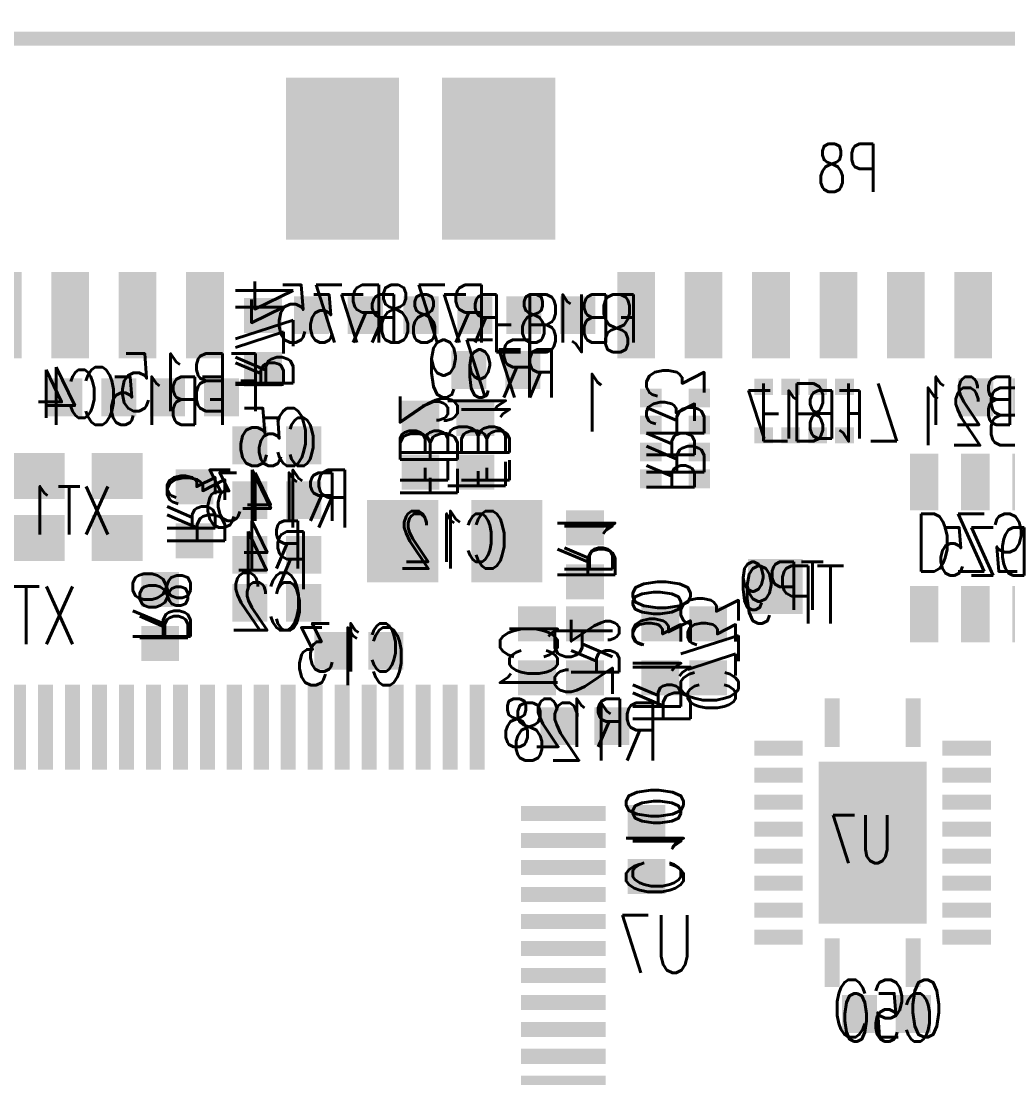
# Model space of a CAD drawing. Extents: x -31.8 to 29.1, y -21.3 to 21.3.
# Drawn here: x -15.15 to 3.14, y 1.74 to 21.32 of the extents above; entities that cross this region are included whole.
import ezdxf

# ---------------------------------------------------------------- set-up
doc = ezdxf.new("R2010")
doc.units = 0
doc.header["$MEASUREMENT"] = 0
doc.layers.get('0').update_dxf_attribs({"linetype": 'CONTINUOUS'})
for name, color, linetype in [('BOARD_OUTLINE_00', 5, 'CONTINUOUS'), ('DRIL_NPLTE_THRU_01', 3, 'CONTINUOUS'), ('DRIL_NPLTE_THRU_02', 112, 'CONTINUOUS'), ('DRIL_NPLTE_THRU_03', 2, 'CONTINUOUS'), ('DRIL_NPLTE_THRU_04', 4, 'CONTINUOUS'), ('DRIL_NPLTE_THRU_05', 171, 'CONTINUOUS'), ('DRIL_NPLTE_THRU_06', 1, 'CONTINUOUS'), ('PADS_BOT', 1, 'CONTINUOUS'), ('PADS_INNER', 3, 'CONTINUOUS'), ('PADS_TOP', 3, 'CONTINUOUS'), ('PART_NAME_06', 183, 'CONTINUOUS'), ('PART_NAME_12', 150, 'CONTINUOUS'), ('TEXT_25', 67, 'CONTINUOUS')]:
    doc.layers.add(name, color=color, linetype=linetype)
doc.styles.add('W0$1524', font='simplex', dxfattribs={"width": 0.75})
doc.styles.add('W0$2032', font='simplex', dxfattribs={"width": 0.75})

# ---------------------------------------------------------------- blocks, each defined once
blk = doc.blocks.new('BOARD_1')
at = {"layer": 'BOARD_OUTLINE_00', "const_width": 0.254}
blk.add_lwpolyline([(0, 0), (58, 0), (58, 42), (0, 42)], close=True, dxfattribs=at)
blk = doc.blocks.new('DRIL_HOLE_0')
blk.add_lwpolyline([(0, 0, 1), (0, 0, 1)], format="xyb", close=True)
blk = doc.blocks.new('PAD_0')
blk.add_lwpolyline([(0, 0, 1), (0, 0, 1)], format="xyb", close=True)
blk = doc.blocks.new('PAD_2')
at = {"const_width": 1.321}
blk.add_lwpolyline([(-0.762, 0), (0.762, 0)], dxfattribs=at)
blk = doc.blocks.new('STK_BOT_7')
at = {"layer": 'DRIL_NPLTE_THRU_01'}
blk.add_blockref('DRIL_HOLE_0', (0, 0), dxfattribs=at)
at = {"layer": 'DRIL_NPLTE_THRU_02'}
blk.add_blockref('DRIL_HOLE_0', (0, 0), dxfattribs=at)
at = {"layer": 'DRIL_NPLTE_THRU_03'}
blk.add_blockref('DRIL_HOLE_0', (0, 0), dxfattribs=at)
at = {"layer": 'DRIL_NPLTE_THRU_04'}
blk.add_blockref('DRIL_HOLE_0', (0, 0), dxfattribs=at)
at = {"layer": 'DRIL_NPLTE_THRU_05'}
blk.add_blockref('DRIL_HOLE_0', (0, 0), dxfattribs=at)
at = {"layer": 'DRIL_NPLTE_THRU_06'}
blk.add_blockref('DRIL_HOLE_0', (0, 0), dxfattribs=at)
at = {"layer": 'PADS_BOT'}
blk.add_blockref('PAD_2', (0, 0), dxfattribs=at)
at = {"layer": 'PADS_INNER'}
blk.add_blockref('PAD_0', (0, 0), dxfattribs=at)
at = {"layer": 'PADS_TOP'}
blk.add_blockref('PAD_0', (0, 0), dxfattribs=at)
blk = doc.blocks.new('SYM_BOT_5')
for p in [(0, 0.9652), (0, -0.9652)]:
    blk.add_blockref('STK_BOT_7', p)
blk = doc.blocks.new('PART_BOT_4')
blk.add_blockref('SYM_BOT_5', (0, 0))
at = {"layer": 'PART_NAME_06', "style": 'W0$2032', "width": 0.75}
blk.add_text('C12', height=1.0668, rotation=90, dxfattribs=at).set_placement((0.508, -1.016))
at = {"layer": 'PART_NAME_12', "style": 'W0$1524', "width": 0.75}
blk.add_text('C12', height=0.889, rotation=90, dxfattribs=at).set_placement((0.381, -0.762))
blk = doc.blocks.new('PAD_3')
at = {"const_width": 1.6002}
blk.add_lwpolyline([(-1.3462, 0), (1.3462, 0)], dxfattribs=at)
blk = doc.blocks.new('STK_BOT_9')
at = {"layer": 'DRIL_NPLTE_THRU_01'}
blk.add_blockref('DRIL_HOLE_0', (0, 0), dxfattribs=at)
at = {"layer": 'DRIL_NPLTE_THRU_02'}
blk.add_blockref('DRIL_HOLE_0', (0, 0), dxfattribs=at)
at = {"layer": 'DRIL_NPLTE_THRU_03'}
blk.add_blockref('DRIL_HOLE_0', (0, 0), dxfattribs=at)
at = {"layer": 'DRIL_NPLTE_THRU_04'}
blk.add_blockref('DRIL_HOLE_0', (0, 0), dxfattribs=at)
at = {"layer": 'DRIL_NPLTE_THRU_05'}
blk.add_blockref('DRIL_HOLE_0', (0, 0), dxfattribs=at)
at = {"layer": 'DRIL_NPLTE_THRU_06'}
blk.add_blockref('DRIL_HOLE_0', (0, 0), dxfattribs=at)
at = {"layer": 'PADS_BOT', "rotation": 90}
blk.add_blockref('PAD_3', (0, 0), dxfattribs=at)
at = {"layer": 'PADS_INNER'}
blk.add_blockref('PAD_0', (0, 0), dxfattribs=at)
at = {"layer": 'PADS_TOP'}
blk.add_blockref('PAD_0', (0, 0), dxfattribs=at)
blk = doc.blocks.new('SYM_BOT_7')
for p in [(-1.397, 0), (1.397, 0)]:
    blk.add_blockref('STK_BOT_9', p)
blk = doc.blocks.new('PART_BOT_18')
blk.add_blockref('SYM_BOT_7', (0, 0))
at = {"layer": 'PART_NAME_06', "style": 'W0$2032', "width": 0.75}
blk.add_text('C66', height=1.0668, rotation=270, dxfattribs=at).set_placement((-0.508, 0.889))
at = {"layer": 'PART_NAME_12', "style": 'W0$1524', "width": 0.75}
blk.add_text('C66', height=0.889, rotation=90, dxfattribs=at).set_placement((0.381, -0.889))
blk = doc.blocks.new('PAD_5')
at = {"const_width": 0.53}
blk.add_lwpolyline([(-0.525, 0), (0.525, 0)], dxfattribs=at)
blk = doc.blocks.new('STK_BOT_11')
at = {"layer": 'DRIL_NPLTE_THRU_01'}
blk.add_blockref('DRIL_HOLE_0', (0, 0), dxfattribs=at)
at = {"layer": 'DRIL_NPLTE_THRU_02'}
blk.add_blockref('DRIL_HOLE_0', (0, 0), dxfattribs=at)
at = {"layer": 'DRIL_NPLTE_THRU_03'}
blk.add_blockref('DRIL_HOLE_0', (0, 0), dxfattribs=at)
at = {"layer": 'DRIL_NPLTE_THRU_04'}
blk.add_blockref('DRIL_HOLE_0', (0, 0), dxfattribs=at)
at = {"layer": 'DRIL_NPLTE_THRU_05'}
blk.add_blockref('DRIL_HOLE_0', (0, 0), dxfattribs=at)
at = {"layer": 'DRIL_NPLTE_THRU_06'}
blk.add_blockref('DRIL_HOLE_0', (0, 0), dxfattribs=at)
at = {"layer": 'PADS_BOT', "rotation": 90}
blk.add_blockref('PAD_5', (0, 0), dxfattribs=at)
at = {"layer": 'PADS_INNER'}
blk.add_blockref('PAD_0', (0, 0), dxfattribs=at)
at = {"layer": 'PADS_TOP'}
blk.add_blockref('PAD_0', (0, 0), dxfattribs=at)
blk = doc.blocks.new('SYM_BOT_10')
for p in [(-0.95, 1.225), (0, 1.225), (0.95, 1.225), (-0.95, -1.225), (0, -1.225), (0.95, -1.225)]:
    blk.add_blockref('STK_BOT_11', p)
blk = doc.blocks.new('PART_BOT_26')
blk.add_blockref('SYM_BOT_10', (0, 0))
at = {"layer": 'PART_NAME_06', "style": 'W0$2032', "width": 0.75}
blk.add_text('DZ5', height=1.0668, dxfattribs=at).set_placement((-1.143, -0.635))
at = {"layer": 'PART_NAME_12', "style": 'W0$1524', "width": 0.75}
blk.add_text('DZ5', height=0.889, rotation=180, dxfattribs=at).set_placement((1.016, 0.508))
blk = doc.blocks.new('PAD_15')
at = {"const_width": 0.35}
blk.add_lwpolyline([(-0.22, 0), (0.18, 0)], dxfattribs=at)
blk = doc.blocks.new('STK_BOT_74')
at = {"layer": 'DRIL_NPLTE_THRU_01'}
blk.add_blockref('DRIL_HOLE_0', (0, 0), dxfattribs=at)
at = {"layer": 'DRIL_NPLTE_THRU_02'}
blk.add_blockref('DRIL_HOLE_0', (0, 0), dxfattribs=at)
at = {"layer": 'DRIL_NPLTE_THRU_03'}
blk.add_blockref('DRIL_HOLE_0', (0, 0), dxfattribs=at)
at = {"layer": 'DRIL_NPLTE_THRU_04'}
blk.add_blockref('DRIL_HOLE_0', (0, 0), dxfattribs=at)
at = {"layer": 'DRIL_NPLTE_THRU_05'}
blk.add_blockref('DRIL_HOLE_0', (0, 0), dxfattribs=at)
at = {"layer": 'DRIL_NPLTE_THRU_06'}
blk.add_blockref('DRIL_HOLE_0', (0, 0), dxfattribs=at)
at = {"layer": 'PADS_BOT', "rotation": 90}
blk.add_blockref('PAD_15', (0, 0), dxfattribs=at)
at = {"layer": 'PADS_INNER'}
blk.add_blockref('PAD_0', (0, 0), dxfattribs=at)
at = {"layer": 'PADS_TOP'}
blk.add_blockref('PAD_0', (0, 0), dxfattribs=at)
blk = doc.blocks.new('SYM_BOT_23')
for p in [(-0.75, 0.45), (-0.25, 0.45), (0.25, 0.45), (0.75, 0.45), (-0.75, -0.45), (-0.25, -0.45), (0.25, -0.45), (0.75, -0.45)]:
    blk.add_blockref('STK_BOT_74', p)
blk = doc.blocks.new('PART_BOT_59')
blk.add_blockref('SYM_BOT_23', (0, 0))
at = {"layer": 'PART_NAME_06', "style": 'W0$2032', "width": 0.75}
blk.add_text('RR3', height=1.0668, rotation=180, dxfattribs=at).set_placement((0.762, 0.508))
at = {"layer": 'PART_NAME_12', "style": 'W0$1524', "width": 0.75}
blk.add_text('RR3', height=0.889, rotation=180, dxfattribs=at).set_placement((1.016, 0.508))
blk = doc.blocks.new('PAD_16')
at = {"const_width": 0.3}
blk.add_lwpolyline([(-0.175, 0), (0.175, 0)], dxfattribs=at)
blk = doc.blocks.new('STK_BOT_28')
at = {"layer": 'DRIL_NPLTE_THRU_01'}
blk.add_blockref('DRIL_HOLE_0', (0, 0), dxfattribs=at)
at = {"layer": 'DRIL_NPLTE_THRU_02'}
blk.add_blockref('DRIL_HOLE_0', (0, 0), dxfattribs=at)
at = {"layer": 'DRIL_NPLTE_THRU_03'}
blk.add_blockref('DRIL_HOLE_0', (0, 0), dxfattribs=at)
at = {"layer": 'DRIL_NPLTE_THRU_04'}
blk.add_blockref('DRIL_HOLE_0', (0, 0), dxfattribs=at)
at = {"layer": 'DRIL_NPLTE_THRU_05'}
blk.add_blockref('DRIL_HOLE_0', (0, 0), dxfattribs=at)
at = {"layer": 'DRIL_NPLTE_THRU_06'}
blk.add_blockref('DRIL_HOLE_0', (0, 0), dxfattribs=at)
at = {"layer": 'PADS_BOT'}
blk.add_blockref('PAD_16', (0, 0), dxfattribs=at)
at = {"layer": 'PADS_INNER'}
blk.add_blockref('PAD_0', (0, 0), dxfattribs=at)
at = {"layer": 'PADS_TOP'}
blk.add_blockref('PAD_0', (0, 0), dxfattribs=at)
blk = doc.blocks.new('SYM_BOT_24')
for p in [(-0.75, 0.45), (-0.25, 0.45), (0.25, 0.45), (0.75, 0.45), (-0.75, -0.45), (-0.25, -0.45), (0.25, -0.45), (0.75, -0.45)]:
    blk.add_blockref('STK_BOT_28', p)
blk = doc.blocks.new('PART_BOT_66')
blk.add_blockref('SYM_BOT_24', (0, 0))
at = {"layer": 'PART_NAME_06', "style": 'W0$2032', "width": 0.75}
blk.add_text('FB17', height=1.0668, rotation=180, dxfattribs=at).set_placement((0.889, 0.508))
at = {"layer": 'PART_NAME_12', "style": 'W0$1524', "width": 0.75}
blk.add_text('FB17', height=0.889, dxfattribs=at).set_placement((-1.143, -0.508))
blk = doc.blocks.new('PAD_6')
at = {"const_width": 0.7}
blk.add_lwpolyline([(-0.8, 0), (0.8, 0)], dxfattribs=at)
blk = doc.blocks.new('STK_BOT_12')
at = {"layer": 'DRIL_NPLTE_THRU_01'}
blk.add_blockref('DRIL_HOLE_0', (0, 0), dxfattribs=at)
at = {"layer": 'DRIL_NPLTE_THRU_02'}
blk.add_blockref('DRIL_HOLE_0', (0, 0), dxfattribs=at)
at = {"layer": 'DRIL_NPLTE_THRU_03'}
blk.add_blockref('DRIL_HOLE_0', (0, 0), dxfattribs=at)
at = {"layer": 'DRIL_NPLTE_THRU_04'}
blk.add_blockref('DRIL_HOLE_0', (0, 0), dxfattribs=at)
at = {"layer": 'DRIL_NPLTE_THRU_05'}
blk.add_blockref('DRIL_HOLE_0', (0, 0), dxfattribs=at)
at = {"layer": 'DRIL_NPLTE_THRU_06'}
blk.add_blockref('DRIL_HOLE_0', (0, 0), dxfattribs=at)
at = {"layer": 'PADS_BOT', "rotation": 90}
blk.add_blockref('PAD_6', (0, 0), dxfattribs=at)
at = {"layer": 'PADS_INNER'}
blk.add_blockref('PAD_0', (0, 0), dxfattribs=at)
at = {"layer": 'PADS_TOP'}
blk.add_blockref('PAD_0', (0, 0), dxfattribs=at)
blk = doc.blocks.new('PAD_7')
at = {"const_width": 2.1}
blk.add_lwpolyline([(-1.5, 0), (1.5, 0)], dxfattribs=at)
blk = doc.blocks.new('STK_BOT_13')
at = {"layer": 'DRIL_NPLTE_THRU_01'}
blk.add_blockref('DRIL_HOLE_0', (0, 0), dxfattribs=at)
at = {"layer": 'DRIL_NPLTE_THRU_02'}
blk.add_blockref('DRIL_HOLE_0', (0, 0), dxfattribs=at)
at = {"layer": 'DRIL_NPLTE_THRU_03'}
blk.add_blockref('DRIL_HOLE_0', (0, 0), dxfattribs=at)
at = {"layer": 'DRIL_NPLTE_THRU_04'}
blk.add_blockref('DRIL_HOLE_0', (0, 0), dxfattribs=at)
at = {"layer": 'DRIL_NPLTE_THRU_05'}
blk.add_blockref('DRIL_HOLE_0', (0, 0), dxfattribs=at)
at = {"layer": 'DRIL_NPLTE_THRU_06'}
blk.add_blockref('DRIL_HOLE_0', (0, 0), dxfattribs=at)
at = {"layer": 'PADS_BOT', "rotation": 90}
blk.add_blockref('PAD_7', (0, 0), dxfattribs=at)
at = {"layer": 'PADS_INNER'}
blk.add_blockref('PAD_0', (0, 0), dxfattribs=at)
at = {"layer": 'PADS_TOP'}
blk.add_blockref('PAD_0', (0, 0), dxfattribs=at)
blk = doc.blocks.new('SYM_BOT_11')
for name, p in [('STK_BOT_12', (-3.75, 0)), ('STK_BOT_12', (-2.5, 0)), ('STK_BOT_12', (-1.25, 0)), ('STK_BOT_12', (0, 0)), ('STK_BOT_12', (1.25, 0)), ('STK_BOT_12', (2.5, 0)), ('STK_BOT_12', (3.75, 0)), ('STK_BOT_13', (-6.3, -2.9)), ('STK_BOT_13', (6.3, -2.9))]:
    blk.add_blockref(name, p)
blk = doc.blocks.new('PART_BOT_71')
blk.add_blockref('SYM_BOT_11', (0, 0))
at = {"layer": 'PART_NAME_06', "style": 'W0$2032', "width": 0.75}
blk.add_text('P6', height=1.0668, rotation=180, dxfattribs=at).set_placement((-7.493, -0.127))
at = {"layer": 'PART_NAME_12', "style": 'W0$1524', "width": 0.75}
blk.add_text('P6', height=0.889, rotation=180, dxfattribs=at).set_placement((-0.381, -2.286))
blk = doc.blocks.new('PART_BOT_73')
blk.add_blockref('SYM_BOT_11', (0, 0))
at = {"layer": 'PART_NAME_06', "style": 'W0$2032', "width": 0.75}
blk.add_text('P8', height=1.0668, rotation=180, dxfattribs=at).set_placement((7.239, 3.81))
at = {"layer": 'PART_NAME_12', "style": 'W0$1524', "width": 0.75}
blk.add_text('P8', height=0.889, rotation=180, dxfattribs=at).set_placement((0.762, -2.286))
blk = doc.blocks.new('PAD_17')
at = {"const_width": 0.65}
blk.add_lwpolyline([(-0.35, 0), (0.35, 0)], dxfattribs=at)
blk = doc.blocks.new('STK_BOT_31')
at = {"layer": 'DRIL_NPLTE_THRU_01'}
blk.add_blockref('DRIL_HOLE_0', (0, 0), dxfattribs=at)
at = {"layer": 'DRIL_NPLTE_THRU_02'}
blk.add_blockref('DRIL_HOLE_0', (0, 0), dxfattribs=at)
at = {"layer": 'DRIL_NPLTE_THRU_03'}
blk.add_blockref('DRIL_HOLE_0', (0, 0), dxfattribs=at)
at = {"layer": 'DRIL_NPLTE_THRU_04'}
blk.add_blockref('DRIL_HOLE_0', (0, 0), dxfattribs=at)
at = {"layer": 'DRIL_NPLTE_THRU_05'}
blk.add_blockref('DRIL_HOLE_0', (0, 0), dxfattribs=at)
at = {"layer": 'DRIL_NPLTE_THRU_06'}
blk.add_blockref('DRIL_HOLE_0', (0, 0), dxfattribs=at)
at = {"layer": 'PADS_BOT', "rotation": 90}
blk.add_blockref('PAD_17', (0, 0), dxfattribs=at)
at = {"layer": 'PADS_INNER'}
blk.add_blockref('PAD_0', (0, 0), dxfattribs=at)
at = {"layer": 'PADS_TOP'}
blk.add_blockref('PAD_0', (0, 0), dxfattribs=at)
blk = doc.blocks.new('SYM_BOT_25')
for p in [(-0.5, 0), (0.5, 0)]:
    blk.add_blockref('STK_BOT_31', p)
blk = doc.blocks.new('PART_BOT_79')
blk.add_blockref('SYM_BOT_25', (0, 0))
at = {"layer": 'PART_NAME_06', "style": 'W0$2032', "width": 0.75}
blk.add_text('C2', height=1.0668, rotation=180, dxfattribs=at).set_placement((0.508, 0.508))
at = {"layer": 'PART_NAME_12', "style": 'W0$1524', "width": 0.75}
blk.add_text('C2', height=0.889, rotation=180, dxfattribs=at).set_placement((0.508, 0.508))
blk = doc.blocks.new('PART_BOT_104')
blk.add_blockref('SYM_BOT_25', (0, 0))
at = {"layer": 'PART_NAME_06', "style": 'W0$2032', "width": 0.75}
blk.add_text('C50', height=1.0668, dxfattribs=at).set_placement((-1.016, -0.635))
at = {"layer": 'PART_NAME_12', "style": 'W0$1524', "width": 0.75}
blk.add_text('C50', height=0.889, rotation=180, dxfattribs=at).set_placement((0.889, 0.508))
blk = doc.blocks.new('PART_BOT_118')
blk.add_blockref('SYM_BOT_25', (0, 0))
at = {"layer": 'PART_NAME_06', "style": 'W0$2032', "width": 0.75}
blk.add_text('C73', height=1.0668, dxfattribs=at).set_placement((-1.016, -0.508))
at = {"layer": 'PART_NAME_12', "style": 'W0$1524', "width": 0.75}
blk.add_text('C73', height=0.889, dxfattribs=at).set_placement((-1.143, -0.381))
blk = doc.blocks.new('PART_BOT_126')
blk.add_blockref('SYM_BOT_25', (0, 0))
at = {"layer": 'PART_NAME_06', "style": 'W0$2032', "width": 0.75}
blk.add_text('FB1', height=1.0668, rotation=180, dxfattribs=at).set_placement((0.889, 0.508))
at = {"layer": 'PART_NAME_12', "style": 'W0$1524', "width": 0.75}
blk.add_text('FB1', height=0.889, rotation=180, dxfattribs=at).set_placement((0.762, 0.254))
blk = doc.blocks.new('PART_BOT_129')
blk.add_blockref('SYM_BOT_25', (0, 0))
at = {"layer": 'PART_NAME_06', "style": 'W0$2032', "width": 0.75}
blk.add_text('FB15', height=1.0668, rotation=180, dxfattribs=at).set_placement((1.27, 0.254))
at = {"layer": 'PART_NAME_12', "style": 'W0$1524', "width": 0.75}
blk.add_text('FB15', height=0.889, rotation=180, dxfattribs=at).set_placement((0.635, 0.508))
blk = doc.blocks.new('PART_BOT_131')
blk.add_blockref('SYM_BOT_25', (0, 0))
at = {"layer": 'PART_NAME_06', "style": 'W0$2032', "width": 0.75}
blk.add_text('FB18', height=1.0668, rotation=180, dxfattribs=at).set_placement((1.143, 0.381))
at = {"layer": 'PART_NAME_12', "style": 'W0$1524', "width": 0.75}
blk.add_text('FB18', height=0.889, dxfattribs=at).set_placement((-1.651, -0.508))
blk = doc.blocks.new('PART_BOT_133')
blk.add_blockref('SYM_BOT_25', (0, 0))
at = {"layer": 'PART_NAME_06', "style": 'W0$2032', "width": 0.75}
blk.add_text('FB2', height=1.0668, rotation=180, dxfattribs=at).set_placement((1.016, 0.381))
at = {"layer": 'PART_NAME_12', "style": 'W0$1524', "width": 0.75}
blk.add_text('FB2', height=0.889, rotation=180, dxfattribs=at).set_placement((0.762, 0.381))
blk = doc.blocks.new('PART_BOT_134')
blk.add_blockref('SYM_BOT_25', (0, 0))
at = {"layer": 'PART_NAME_06', "style": 'W0$2032', "width": 0.75}
blk.add_text('FB21', height=1.0668, rotation=180, dxfattribs=at).set_placement((1.016, 0.889))
at = {"layer": 'PART_NAME_12', "style": 'W0$1524', "width": 0.75}
blk.add_text('FB21', height=0.889, rotation=180, dxfattribs=at).set_placement((0.762, 0.508))
blk = doc.blocks.new('PART_BOT_149')
blk.add_blockref('SYM_BOT_25', (0, 0))
at = {"layer": 'PART_NAME_06', "style": 'W0$2032', "width": 0.75}
blk.add_text('R1', height=1.0668, dxfattribs=at).set_placement((-0.508, -0.508))
at = {"layer": 'PART_NAME_12', "style": 'W0$1524', "width": 0.75}
blk.add_text('R1', height=0.889, dxfattribs=at).set_placement((-0.381, -0.381))
blk = doc.blocks.new('PART_BOT_177')
blk.add_blockref('SYM_BOT_25', (0, 0))
at = {"layer": 'PART_NAME_06', "style": 'W0$2032', "width": 0.75}
blk.add_text('R128', height=1.0668, dxfattribs=at).set_placement((-1.397, -0.635))
at = {"layer": 'PART_NAME_12', "style": 'W0$1524', "width": 0.75}
blk.add_text('R128', height=0.889, dxfattribs=at).set_placement((-0.762, -0.381))
blk = doc.blocks.new('PART_BOT_179')
blk.add_blockref('SYM_BOT_25', (0, 0))
at = {"layer": 'PART_NAME_06', "style": 'W0$2032', "width": 0.75}
blk.add_text('R130', height=1.0668, rotation=180, dxfattribs=at).set_placement((1.397, 0.508))
at = {"layer": 'PART_NAME_12', "style": 'W0$1524', "width": 0.75}
blk.add_text('R130', height=0.889, rotation=180, dxfattribs=at).set_placement((1.143, 0.508))
blk = doc.blocks.new('PART_BOT_191')
blk.add_blockref('SYM_BOT_25', (0, 0))
at = {"layer": 'PART_NAME_06', "style": 'W0$2032', "width": 0.75}
blk.add_text('R2', height=1.0668, rotation=180, dxfattribs=at).set_placement((0.508, 0.508))
at = {"layer": 'PART_NAME_12', "style": 'W0$1524', "width": 0.75}
blk.add_text('R2', height=0.889, dxfattribs=at).set_placement((-0.508, -0.254))
blk = doc.blocks.new('PART_BOT_202')
blk.add_blockref('SYM_BOT_25', (0, 0))
at = {"layer": 'PART_NAME_06', "style": 'W0$2032', "width": 0.75}
blk.add_text('R3', height=1.0668, dxfattribs=at).set_placement((-0.635, -0.508))
at = {"layer": 'PART_NAME_12', "style": 'W0$1524', "width": 0.75}
blk.add_text('R3', height=0.889, dxfattribs=at).set_placement((-0.381, -0.508))
blk = doc.blocks.new('PART_BOT_212')
blk.add_blockref('SYM_BOT_25', (0, 0))
at = {"layer": 'PART_NAME_06', "style": 'W0$2032', "width": 0.75}
blk.add_text('R4', height=1.0668, dxfattribs=at).set_placement((-0.635, -0.635))
at = {"layer": 'PART_NAME_12', "style": 'W0$1524', "width": 0.75}
blk.add_text('R4', height=0.889, dxfattribs=at).set_placement((-0.508, -0.254))
blk = doc.blocks.new('PART_BOT_249')
blk.add_blockref('SYM_BOT_25', (0, 0))
at = {"layer": 'PART_NAME_06', "style": 'W0$2032', "width": 0.75}
blk.add_text('R74', height=1.0668, dxfattribs=at).set_placement((-0.889, -0.508))
at = {"layer": 'PART_NAME_12', "style": 'W0$1524', "width": 0.75}
blk.add_text('R74', height=0.889, dxfattribs=at).set_placement((-0.889, -0.508))
blk = doc.blocks.new('PART_BOT_250')
blk.add_blockref('SYM_BOT_25', (0, 0))
at = {"layer": 'PART_NAME_06', "style": 'W0$2032', "width": 0.75}
blk.add_text('R75', height=1.0668, dxfattribs=at).set_placement((-0.889, -0.508))
at = {"layer": 'PART_NAME_12', "style": 'W0$1524', "width": 0.75}
blk.add_text('R75', height=0.889, dxfattribs=at).set_placement((-1.143, -0.508))
blk = doc.blocks.new('PART_BOT_253')
blk.add_blockref('SYM_BOT_25', (0, 0))
at = {"layer": 'PART_NAME_06', "style": 'W0$2032', "width": 0.75}
blk.add_text('R78', height=1.0668, dxfattribs=at).set_placement((-0.762, -0.508))
at = {"layer": 'PART_NAME_12', "style": 'W0$1524', "width": 0.75}
blk.add_text('R78', height=0.889, dxfattribs=at).set_placement((-1.016, -0.508))
blk = doc.blocks.new('PART_BOT_254')
blk.add_blockref('SYM_BOT_25', (0, 0))
at = {"layer": 'PART_NAME_06', "style": 'W0$2032', "width": 0.75}
blk.add_text('R79', height=1.0668, dxfattribs=at).set_placement((-0.762, -0.508))
at = {"layer": 'PART_NAME_12', "style": 'W0$1524', "width": 0.75}
blk.add_text('R79', height=0.889, dxfattribs=at).set_placement((-1.143, -0.508))
blk = doc.blocks.new('PART_BOT_255')
blk.add_blockref('SYM_BOT_25', (0, 0))
at = {"layer": 'PART_NAME_06', "style": 'W0$2032', "width": 0.75}
blk.add_text('R8', height=1.0668, dxfattribs=at).set_placement((-0.508, -0.508))
at = {"layer": 'PART_NAME_12', "style": 'W0$1524', "width": 0.75}
blk.add_text('R8', height=0.889, dxfattribs=at).set_placement((-0.508, -0.381))
blk = doc.blocks.new('PART_BOT_277')
blk.add_blockref('SYM_BOT_25', (0, 0))
at = {"layer": 'PART_NAME_06', "style": 'W0$2032', "width": 0.75}
blk.add_text('C1', height=1.0668, dxfattribs=at).set_placement((-0.508, -0.381))
at = {"layer": 'PART_NAME_12', "style": 'W0$1524', "width": 0.75}
blk.add_text('C1', height=0.889, rotation=180, dxfattribs=at).set_placement((0.508, 0.508))
blk = doc.blocks.new('PART_BOT_278')
blk.add_blockref('SYM_BOT_25', (0, 0))
at = {"layer": 'PART_NAME_06', "style": 'W0$2032', "width": 0.75}
blk.add_text('C10', height=1.0668, dxfattribs=at).set_placement((-0.889, -0.381))
at = {"layer": 'PART_NAME_12', "style": 'W0$1524', "width": 0.75}
blk.add_text('C10', height=0.889, dxfattribs=at).set_placement((-0.762, -0.254))
blk = doc.blocks.new('PART_BOT_280')
blk.add_blockref('SYM_BOT_25', (0, 0))
at = {"layer": 'PART_NAME_06', "style": 'W0$2032', "width": 0.75}
blk.add_text('C13', height=1.0668, dxfattribs=at).set_placement((-0.889, -0.635))
at = {"layer": 'PART_NAME_12', "style": 'W0$1524', "width": 0.75}
blk.add_text('C13', height=0.889, dxfattribs=at).set_placement((-0.762, -0.381))
blk = doc.blocks.new('PART_BOT_286')
blk.add_blockref('SYM_BOT_25', (0, 0))
at = {"layer": 'PART_NAME_06', "style": 'W0$2032', "width": 0.75}
blk.add_text('C4', height=1.0668, dxfattribs=at).set_placement((-0.508, -0.508))
at = {"layer": 'PART_NAME_12', "style": 'W0$1524', "width": 0.75}
blk.add_text('C4', height=0.889, dxfattribs=at).set_placement((-0.127, -0.381))
blk = doc.blocks.new('PART_BOT_287')
blk.add_blockref('SYM_BOT_25', (0, 0))
at = {"layer": 'PART_NAME_06', "style": 'W0$2032', "width": 0.75}
blk.add_text('C5', height=1.0668, rotation=180, dxfattribs=at).set_placement((0.635, 0.381))
at = {"layer": 'PART_NAME_12', "style": 'W0$1524', "width": 0.75}
blk.add_text('C5', height=0.889, rotation=180, dxfattribs=at).set_placement((0.762, 0.381))
blk = doc.blocks.new('PAD_18')
at = {"const_width": 0.85}
blk.add_lwpolyline([(-0.475, 0), (0.475, 0)], dxfattribs=at)
blk = doc.blocks.new('STK_BOT_33')
at = {"layer": 'DRIL_NPLTE_THRU_01'}
blk.add_blockref('DRIL_HOLE_0', (0, 0), dxfattribs=at)
at = {"layer": 'DRIL_NPLTE_THRU_02'}
blk.add_blockref('DRIL_HOLE_0', (0, 0), dxfattribs=at)
at = {"layer": 'DRIL_NPLTE_THRU_03'}
blk.add_blockref('DRIL_HOLE_0', (0, 0), dxfattribs=at)
at = {"layer": 'DRIL_NPLTE_THRU_04'}
blk.add_blockref('DRIL_HOLE_0', (0, 0), dxfattribs=at)
at = {"layer": 'DRIL_NPLTE_THRU_05'}
blk.add_blockref('DRIL_HOLE_0', (0, 0), dxfattribs=at)
at = {"layer": 'DRIL_NPLTE_THRU_06'}
blk.add_blockref('DRIL_HOLE_0', (0, 0), dxfattribs=at)
at = {"layer": 'PADS_BOT'}
blk.add_blockref('PAD_18', (0, 0), dxfattribs=at)
at = {"layer": 'PADS_INNER'}
blk.add_blockref('PAD_0', (0, 0), dxfattribs=at)
at = {"layer": 'PADS_TOP'}
blk.add_blockref('PAD_0', (0, 0), dxfattribs=at)
blk = doc.blocks.new('SYM_BOT_28')
for p in [(-0.725, 0.575), (0.725, 0.575), (-0.725, -0.575), (0.725, -0.575)]:
    blk.add_blockref('STK_BOT_33', p)
blk = doc.blocks.new('PART_BOT_305')
blk.add_blockref('SYM_BOT_28', (0, 0))
at = {"layer": 'PART_NAME_06', "style": 'W0$2032', "width": 0.75}
blk.add_text('XT1', height=1.0668, rotation=180, dxfattribs=at).set_placement((0, 2.54))
at = {"layer": 'PART_NAME_12', "style": 'W0$1524', "width": 0.75}
blk.add_text('XT1', height=0.889, rotation=180, dxfattribs=at).set_placement((0.635, 0.508))
blk = doc.blocks.new('PAD_19')
at = {"const_width": 0.2794}
blk.add_lwpolyline([(-0.7874, 0), (0.7874, 0)], dxfattribs=at)
blk = doc.blocks.new('STK_BOT_35')
at = {"layer": 'DRIL_NPLTE_THRU_01'}
blk.add_blockref('DRIL_HOLE_0', (0, 0), dxfattribs=at)
at = {"layer": 'DRIL_NPLTE_THRU_02'}
blk.add_blockref('DRIL_HOLE_0', (0, 0), dxfattribs=at)
at = {"layer": 'DRIL_NPLTE_THRU_03'}
blk.add_blockref('DRIL_HOLE_0', (0, 0), dxfattribs=at)
at = {"layer": 'DRIL_NPLTE_THRU_04'}
blk.add_blockref('DRIL_HOLE_0', (0, 0), dxfattribs=at)
at = {"layer": 'DRIL_NPLTE_THRU_05'}
blk.add_blockref('DRIL_HOLE_0', (0, 0), dxfattribs=at)
at = {"layer": 'DRIL_NPLTE_THRU_06'}
blk.add_blockref('DRIL_HOLE_0', (0, 0), dxfattribs=at)
at = {"layer": 'PADS_BOT', "rotation": 90}
blk.add_blockref('PAD_19', (0, 0), dxfattribs=at)
at = {"layer": 'PADS_INNER'}
blk.add_blockref('PAD_0', (0, 0), dxfattribs=at)
at = {"layer": 'PADS_TOP'}
blk.add_blockref('PAD_0', (0, 0), dxfattribs=at)
blk = doc.blocks.new('STK_BOT_34')
at = {"layer": 'DRIL_NPLTE_THRU_01'}
blk.add_blockref('DRIL_HOLE_0', (0, 0), dxfattribs=at)
at = {"layer": 'DRIL_NPLTE_THRU_02'}
blk.add_blockref('DRIL_HOLE_0', (0, 0), dxfattribs=at)
at = {"layer": 'DRIL_NPLTE_THRU_03'}
blk.add_blockref('DRIL_HOLE_0', (0, 0), dxfattribs=at)
at = {"layer": 'DRIL_NPLTE_THRU_04'}
blk.add_blockref('DRIL_HOLE_0', (0, 0), dxfattribs=at)
at = {"layer": 'DRIL_NPLTE_THRU_05'}
blk.add_blockref('DRIL_HOLE_0', (0, 0), dxfattribs=at)
at = {"layer": 'DRIL_NPLTE_THRU_06'}
blk.add_blockref('DRIL_HOLE_0', (0, 0), dxfattribs=at)
at = {"layer": 'PADS_BOT'}
blk.add_blockref('PAD_19', (0, 0), dxfattribs=at)
at = {"layer": 'PADS_INNER'}
blk.add_blockref('PAD_0', (0, 0), dxfattribs=at)
at = {"layer": 'PADS_TOP'}
blk.add_blockref('PAD_0', (0, 0), dxfattribs=at)
blk = doc.blocks.new('PAD_21')
at = {"const_width": 0.508}
blk.add_lwpolyline([(0, -0.254, 1), (0, 0.254, 1)], format="xyb", close=True, dxfattribs=at)
blk = doc.blocks.new('STK_BOT_36')
at = {"layer": 'DRIL_NPLTE_THRU_01'}
blk.add_blockref('DRIL_HOLE_0', (0, 0), dxfattribs=at)
at = {"layer": 'DRIL_NPLTE_THRU_02'}
blk.add_blockref('DRIL_HOLE_0', (0, 0), dxfattribs=at)
at = {"layer": 'DRIL_NPLTE_THRU_03'}
blk.add_blockref('DRIL_HOLE_0', (0, 0), dxfattribs=at)
at = {"layer": 'DRIL_NPLTE_THRU_04'}
blk.add_blockref('DRIL_HOLE_0', (0, 0), dxfattribs=at)
at = {"layer": 'DRIL_NPLTE_THRU_05'}
blk.add_blockref('DRIL_HOLE_0', (0, 0), dxfattribs=at)
at = {"layer": 'DRIL_NPLTE_THRU_06'}
blk.add_blockref('DRIL_HOLE_0', (0, 0), dxfattribs=at)
at = {"layer": 'PADS_BOT'}
blk.add_blockref('PAD_21', (0, 0), dxfattribs=at)
at = {"layer": 'PADS_INNER'}
blk.add_blockref('PAD_0', (0, 0), dxfattribs=at)
at = {"layer": 'PADS_TOP'}
blk.add_blockref('PAD_0', (0, 0), dxfattribs=at)
blk = doc.blocks.new('SYM_BOT_29')
for name, p in [('STK_BOT_35', (-6, 7.6)), ('STK_BOT_35', (-5.5, 7.6)), ('STK_BOT_35', (-5, 7.6)), ('STK_BOT_35', (-4.5, 7.6)), ('STK_BOT_35', (-4, 7.6)), ('STK_BOT_35', (-3.5, 7.6)), ('STK_BOT_35', (-3, 7.6)), ('STK_BOT_35', (-2.5, 7.6)), ('STK_BOT_35', (-2, 7.6)), ('STK_BOT_35', (-1.5, 7.6)), ('STK_BOT_35', (-1, 7.6)), ('STK_BOT_35', (-0.5, 7.6)), ('STK_BOT_35', (0, 7.6)), ('STK_BOT_35', (0.5, 7.6)), ('STK_BOT_35', (1, 7.6)), ('STK_BOT_35', (1.5, 7.6)), ('STK_BOT_35', (2, 7.6)), ('STK_BOT_35', (2.5, 7.6)), ('STK_BOT_35', (3, 7.6)), ('STK_BOT_35', (3.5, 7.6)), ('STK_BOT_35', (4, 7.6)), ('STK_BOT_35', (4.5, 7.6)), ('STK_BOT_35', (5, 7.6)), ('STK_BOT_35', (5.5, 7.6)), ('STK_BOT_35', (6, 7.6)), ('STK_BOT_36', (7.6, 7.6)), ('STK_BOT_34', (-7.6, 6)), ('STK_BOT_34', (7.6, 6)), ('STK_BOT_34', (-7.6, 5.5)), ('STK_BOT_34', (7.6, 5.5)), ('STK_BOT_34', (-7.6, 5)), ('STK_BOT_34', (7.6, 5)), ('STK_BOT_34', (-7.6, 4.5)), ('STK_BOT_34', (7.6, 4.5)), ('STK_BOT_34', (-7.6, 4)), ('STK_BOT_34', (7.6, 4)), ('STK_BOT_34', (-7.6, 3.5)), ('STK_BOT_34', (7.6, 3.5)), ('STK_BOT_34', (-7.6, 3)), ('STK_BOT_34', (7.6, 3)), ('STK_BOT_34', (-7.6, 2.5)), ('STK_BOT_34', (7.6, 2.5)), ('STK_BOT_34', (-7.6, 2)), ('STK_BOT_34', (7.6, 2)), ('STK_BOT_34', (-7.6, 1.5)), ('STK_BOT_34', (7.6, 1.5)), ('STK_BOT_34', (-7.6, 1)), ('STK_BOT_34', (7.6, 1)), ('STK_BOT_34', (-7.6, 0.5)), ('STK_BOT_34', (7.6, 0.5)), ('STK_BOT_34', (-7.6, 0)), ('STK_BOT_34', (7.6, 0)), ('STK_BOT_34', (-7.6, -0.5)), ('STK_BOT_34', (7.6, -0.5)), ('STK_BOT_34', (-7.6, -1)), ('STK_BOT_34', (7.6, -1)), ('STK_BOT_34', (-7.6, -1.5)), ('STK_BOT_34', (7.6, -1.5)), ('STK_BOT_34', (-7.6, -2)), ('STK_BOT_34', (7.6, -2)), ('STK_BOT_34', (-7.6, -2.5)), ('STK_BOT_34', (7.6, -2.5)), ('STK_BOT_34', (-7.6, -3)), ('STK_BOT_34', (7.6, -3)), ('STK_BOT_34', (-7.6, -3.5)), ('STK_BOT_34', (7.6, -3.5)), ('STK_BOT_34', (-7.6, -4)), ('STK_BOT_34', (7.6, -4)), ('STK_BOT_34', (-7.6, -4.5)), ('STK_BOT_34', (7.6, -4.5)), ('STK_BOT_34', (-7.6, -5)), ('STK_BOT_34', (7.6, -5)), ('STK_BOT_34', (-7.6, -5.5)), ('STK_BOT_34', (7.6, -5.5)), ('STK_BOT_34', (-7.6, -6)), ('STK_BOT_34', (7.6, -6)), ('STK_BOT_35', (-6, -7.599934)), ('STK_BOT_35', (-5.5, -7.599934)), ('STK_BOT_35', (-5, -7.599934)), ('STK_BOT_35', (-4.5, -7.599934)), ('STK_BOT_35', (-4, -7.599934)), ('STK_BOT_35', (-3.5, -7.599934)), ('STK_BOT_35', (-3, -7.599934)), ('STK_BOT_35', (-2.5, -7.599934)), ('STK_BOT_35', (-2, -7.599934)), ('STK_BOT_35', (-1.5, -7.599934)), ('STK_BOT_35', (-1, -7.599934)), ('STK_BOT_35', (-0.5, -7.599934)), ('STK_BOT_35', (0, -7.599934)), ('STK_BOT_35', (0.5, -7.599934)), ('STK_BOT_35', (1, -7.599934)), ('STK_BOT_35', (1.5, -7.599934)), ('STK_BOT_35', (2, -7.599934)), ('STK_BOT_35', (2.5, -7.599934)), ('STK_BOT_35', (3, -7.599934)), ('STK_BOT_35', (3.5, -7.599934)), ('STK_BOT_35', (4, -7.599934)), ('STK_BOT_35', (4.5, -7.599934)), ('STK_BOT_35', (5, -7.599934)), ('STK_BOT_35', (5.5, -7.599934)), ('STK_BOT_35', (6, -7.599934)), ('STK_BOT_36', (-7.6, -7.6))]:
    blk.add_blockref(name, p)
blk = doc.blocks.new('PART_BOT_306')
blk.add_blockref('SYM_BOT_29', (0, 0))
at = {"layer": 'PART_NAME_06', "style": 'W0$2032', "width": 0.75}
blk.add_text('U1', height=1.0668, rotation=180, dxfattribs=at).set_placement((-9.677, -1.422))
at = {"layer": 'PART_NAME_12', "style": 'W0$1524', "width": 0.75}
blk.add_text('U1', height=0.889, rotation=180, dxfattribs=at).set_placement((-0.508, 0.254))
blk = doc.blocks.new('PAD_22')
at = {"const_width": 0.28}
blk.add_lwpolyline([(-0.47, 0), (0.43, 0)], dxfattribs=at)
blk = doc.blocks.new('STK_BOT_77')
at = {"layer": 'DRIL_NPLTE_THRU_01'}
blk.add_blockref('DRIL_HOLE_0', (0, 0), dxfattribs=at)
at = {"layer": 'DRIL_NPLTE_THRU_02'}
blk.add_blockref('DRIL_HOLE_0', (0, 0), dxfattribs=at)
at = {"layer": 'DRIL_NPLTE_THRU_03'}
blk.add_blockref('DRIL_HOLE_0', (0, 0), dxfattribs=at)
at = {"layer": 'DRIL_NPLTE_THRU_04'}
blk.add_blockref('DRIL_HOLE_0', (0, 0), dxfattribs=at)
at = {"layer": 'DRIL_NPLTE_THRU_05'}
blk.add_blockref('DRIL_HOLE_0', (0, 0), dxfattribs=at)
at = {"layer": 'DRIL_NPLTE_THRU_06'}
blk.add_blockref('DRIL_HOLE_0', (0, 0), dxfattribs=at)
at = {"layer": 'PADS_BOT'}
blk.add_blockref('PAD_22', (0, 0), dxfattribs=at)
at = {"layer": 'PADS_INNER'}
blk.add_blockref('PAD_0', (0, 0), dxfattribs=at)
at = {"layer": 'PADS_TOP'}
blk.add_blockref('PAD_0', (0, 0), dxfattribs=at)
blk = doc.blocks.new('STK_BOT_78')
at = {"layer": 'DRIL_NPLTE_THRU_01'}
blk.add_blockref('DRIL_HOLE_0', (0, 0), dxfattribs=at)
at = {"layer": 'DRIL_NPLTE_THRU_02'}
blk.add_blockref('DRIL_HOLE_0', (0, 0), dxfattribs=at)
at = {"layer": 'DRIL_NPLTE_THRU_03'}
blk.add_blockref('DRIL_HOLE_0', (0, 0), dxfattribs=at)
at = {"layer": 'DRIL_NPLTE_THRU_04'}
blk.add_blockref('DRIL_HOLE_0', (0, 0), dxfattribs=at)
at = {"layer": 'DRIL_NPLTE_THRU_05'}
blk.add_blockref('DRIL_HOLE_0', (0, 0), dxfattribs=at)
at = {"layer": 'DRIL_NPLTE_THRU_06'}
blk.add_blockref('DRIL_HOLE_0', (0, 0), dxfattribs=at)
at = {"layer": 'PADS_BOT', "rotation": 90}
blk.add_blockref('PAD_22', (0, 0), dxfattribs=at)
at = {"layer": 'PADS_INNER'}
blk.add_blockref('PAD_0', (0, 0), dxfattribs=at)
at = {"layer": 'PADS_TOP'}
blk.add_blockref('PAD_0', (0, 0), dxfattribs=at)
blk = doc.blocks.new('PAD_23')
at = {"const_width": 0.28}
blk.add_lwpolyline([(-0.43, 0), (0.47, 0)], dxfattribs=at)
blk = doc.blocks.new('STK_BOT_79')
at = {"layer": 'DRIL_NPLTE_THRU_01'}
blk.add_blockref('DRIL_HOLE_0', (0, 0), dxfattribs=at)
at = {"layer": 'DRIL_NPLTE_THRU_02'}
blk.add_blockref('DRIL_HOLE_0', (0, 0), dxfattribs=at)
at = {"layer": 'DRIL_NPLTE_THRU_03'}
blk.add_blockref('DRIL_HOLE_0', (0, 0), dxfattribs=at)
at = {"layer": 'DRIL_NPLTE_THRU_04'}
blk.add_blockref('DRIL_HOLE_0', (0, 0), dxfattribs=at)
at = {"layer": 'DRIL_NPLTE_THRU_05'}
blk.add_blockref('DRIL_HOLE_0', (0, 0), dxfattribs=at)
at = {"layer": 'DRIL_NPLTE_THRU_06'}
blk.add_blockref('DRIL_HOLE_0', (0, 0), dxfattribs=at)
at = {"layer": 'PADS_BOT'}
blk.add_blockref('PAD_23', (0, 0), dxfattribs=at)
at = {"layer": 'PADS_INNER'}
blk.add_blockref('PAD_0', (0, 0), dxfattribs=at)
at = {"layer": 'PADS_TOP'}
blk.add_blockref('PAD_0', (0, 0), dxfattribs=at)
blk = doc.blocks.new('STK_BOT_76')
at = {"layer": 'DRIL_NPLTE_THRU_01'}
blk.add_blockref('DRIL_HOLE_0', (0, 0), dxfattribs=at)
at = {"layer": 'DRIL_NPLTE_THRU_02'}
blk.add_blockref('DRIL_HOLE_0', (0, 0), dxfattribs=at)
at = {"layer": 'DRIL_NPLTE_THRU_03'}
blk.add_blockref('DRIL_HOLE_0', (0, 0), dxfattribs=at)
at = {"layer": 'DRIL_NPLTE_THRU_04'}
blk.add_blockref('DRIL_HOLE_0', (0, 0), dxfattribs=at)
at = {"layer": 'DRIL_NPLTE_THRU_05'}
blk.add_blockref('DRIL_HOLE_0', (0, 0), dxfattribs=at)
at = {"layer": 'DRIL_NPLTE_THRU_06'}
blk.add_blockref('DRIL_HOLE_0', (0, 0), dxfattribs=at)
at = {"layer": 'PADS_BOT', "rotation": 90}
blk.add_blockref('PAD_23', (0, 0), dxfattribs=at)
at = {"layer": 'PADS_INNER'}
blk.add_blockref('PAD_0', (0, 0), dxfattribs=at)
at = {"layer": 'PADS_TOP'}
blk.add_blockref('PAD_0', (0, 0), dxfattribs=at)
blk = doc.blocks.new('PAD_24')
at = {"const_width": 2}
blk.add_lwpolyline([(-1.5, 0), (1.5, 0)], dxfattribs=at)
blk = doc.blocks.new('STK_BOT_39')
at = {"layer": 'DRIL_NPLTE_THRU_01'}
blk.add_blockref('DRIL_HOLE_0', (0, 0), dxfattribs=at)
at = {"layer": 'DRIL_NPLTE_THRU_02'}
blk.add_blockref('DRIL_HOLE_0', (0, 0), dxfattribs=at)
at = {"layer": 'DRIL_NPLTE_THRU_03'}
blk.add_blockref('DRIL_HOLE_0', (0, 0), dxfattribs=at)
at = {"layer": 'DRIL_NPLTE_THRU_04'}
blk.add_blockref('DRIL_HOLE_0', (0, 0), dxfattribs=at)
at = {"layer": 'DRIL_NPLTE_THRU_05'}
blk.add_blockref('DRIL_HOLE_0', (0, 0), dxfattribs=at)
at = {"layer": 'DRIL_NPLTE_THRU_06'}
blk.add_blockref('DRIL_HOLE_0', (0, 0), dxfattribs=at)
at = {"layer": 'PADS_BOT'}
blk.add_blockref('PAD_24', (0, 0), dxfattribs=at)
at = {"layer": 'PADS_INNER'}
blk.add_blockref('PAD_0', (0, 0), dxfattribs=at)
at = {"layer": 'PADS_TOP'}
blk.add_blockref('PAD_0', (0, 0), dxfattribs=at)
blk = doc.blocks.new('SYM_BOT_30')
for name, p in [('STK_BOT_76', (-1.75, 1.725)), ('STK_BOT_76', (-1.25, 1.725)), ('STK_BOT_76', (-0.75, 1.725)), ('STK_BOT_76', (-0.25, 1.725)), ('STK_BOT_76', (0.25, 1.725)), ('STK_BOT_76', (0.75, 1.725)), ('STK_BOT_76', (1.25, 1.725)), ('STK_BOT_76', (1.75, 1.725)), ('STK_BOT_39', (0, 0)), ('STK_BOT_77', (-2.205, 0.75)), ('STK_BOT_79', (2.205, 0.75)), ('STK_BOT_77', (-2.205, -0.75)), ('STK_BOT_79', (2.205, -0.75)), ('STK_BOT_78', (-1.75, -1.725)), ('STK_BOT_78', (-1.25, -1.725)), ('STK_BOT_78', (-0.75, -1.725)), ('STK_BOT_78', (-0.25, -1.725)), ('STK_BOT_78', (0.25, -1.725)), ('STK_BOT_78', (0.75, -1.725)), ('STK_BOT_78', (1.25, -1.725)), ('STK_BOT_78', (1.75, -1.725))]:
    blk.add_blockref(name, p)
blk = doc.blocks.new('PART_BOT_307')
blk.add_blockref('SYM_BOT_30', (0, 0))
at = {"layer": 'PART_NAME_06', "style": 'W0$2032', "width": 0.75}
blk.add_text('U7', height=1.0668, rotation=270, dxfattribs=at).set_placement((-2.413, -3.302))
at = {"layer": 'PART_NAME_12', "style": 'W0$1524', "width": 0.75}
blk.add_text('U7', height=0.889, rotation=270, dxfattribs=at).set_placement((-0.381, 0.381))
blk = doc.blocks.new('PART_BOT_327')
blk.add_blockref('SYM_BOT_25', (0, 0))
at = {"layer": 'PART_NAME_06', "style": 'W0$2032', "width": 0.75}
blk.add_text('R143', height=1.0668, rotation=180, dxfattribs=at).set_placement((1.397, 0.508))
at = {"layer": 'PART_NAME_12', "style": 'W0$1524', "width": 0.75}
blk.add_text('R143', height=0.889, rotation=180, dxfattribs=at).set_placement((1.143, 0.381))
blk = doc.blocks.new('PAD_13')
at = {"const_width": 1.016}
blk.add_lwpolyline([(-0.508, 0), (0.508, 0)], dxfattribs=at)
blk = doc.blocks.new('STK_BOT_24')
at = {"layer": 'DRIL_NPLTE_THRU_01'}
blk.add_blockref('DRIL_HOLE_0', (0, 0), dxfattribs=at)
at = {"layer": 'DRIL_NPLTE_THRU_02'}
blk.add_blockref('DRIL_HOLE_0', (0, 0), dxfattribs=at)
at = {"layer": 'DRIL_NPLTE_THRU_03'}
blk.add_blockref('DRIL_HOLE_0', (0, 0), dxfattribs=at)
at = {"layer": 'DRIL_NPLTE_THRU_04'}
blk.add_blockref('DRIL_HOLE_0', (0, 0), dxfattribs=at)
at = {"layer": 'DRIL_NPLTE_THRU_05'}
blk.add_blockref('DRIL_HOLE_0', (0, 0), dxfattribs=at)
at = {"layer": 'DRIL_NPLTE_THRU_06'}
blk.add_blockref('DRIL_HOLE_0', (0, 0), dxfattribs=at)
at = {"layer": 'PADS_BOT'}
blk.add_blockref('PAD_13', (0, 0), dxfattribs=at)
at = {"layer": 'PADS_INNER'}
blk.add_blockref('PAD_0', (0, 0), dxfattribs=at)
at = {"layer": 'PADS_TOP'}
blk.add_blockref('PAD_0', (0, 0), dxfattribs=at)
blk = doc.blocks.new('SYM_BOT_22')
blk.add_blockref('STK_BOT_24', (0, 0))
blk = doc.blocks.new('PART_BOT_376')
blk.add_blockref('SYM_BOT_22', (0, 0))
at = {"layer": 'PART_NAME_06', "style": 'W0$2032', "width": 0.75}
blk.add_text('TP9', height=1.0668, dxfattribs=at).set_placement((-1.2954, -0.6858))
at = {"layer": 'PART_NAME_12', "style": 'W0$1524', "width": 0.75}
blk.add_text('TP9', height=0.889, dxfattribs=at).set_placement((-0.9144, -0.4318))

msp = doc.modelspace()

# ---------------------------------------------------------------- block references
at = {"xscale": -1}
for name, p, rotation in [('PART_BOT_71', (-15.494, 15.875), 180), ('PART_BOT_73', (0, 15.875), 180), ('PART_BOT_249', (-10.668, 15.367), 270), ('PART_BOT_129', (-11.938, 14.351), 180), ('PART_BOT_134', (3.048, 14.351), 180), ('PART_BOT_59', (-3.048, 13.589), 90), ('PART_BOT_133', (-7.747, 13.462), 90), ('PART_BOT_287', (-10.414, 13.462), 180), ('PART_BOT_126', (-6.731, 13.462), 90), ('PART_BOT_26', (2.54, 11.557), 180), ('PART_BOT_305', (-14.097, 12.319), 180), ('PART_BOT_202', (-11.938, 12.192), 270), ('PART_BOT_327', (-10.414, 12.446), 180), ('PART_BOT_4', (-7.112, 11.684), 90), ('PART_BOT_149', (-4.699, 11.43), 270), ('PART_BOT_79', (-10.414, 10.541), 180), ('PART_BOT_255', (-12.573, 10.287), 270), ('PART_BOT_179', (-3.302, 9.652), 90), ('PART_BOT_118', (-2.413, 9.652), 270), ('PART_BOT_277', (-5.588, 9.652), 90), ('PART_BOT_191', (-4.699, 9.652), 270), ('PART_BOT_306', (-12.7, 0.635), 180), ('PART_BOT_307', (0.635, 6.096), 270), ('PART_BOT_18', (5.08, 5.334), 90), ('PART_BOT_278', (-3.556, 5.969), 270), ('PART_BOT_104', (0.889, 2.921), 180)]:
    msp.add_blockref(name, p, dxfattribs=dict(at, rotation=rotation))
msp.add_blockref('BOARD_1', (-29, -21))
for name, p in [('PART_BOT_250', (-9.271, 15.875)), ('PART_BOT_253', (-7.239, 15.875)), ('PART_BOT_131', (-5.334, 15.875)), ('PART_BOT_254', (-6.35, 14.859)), ('PART_BOT_286', (-13.843, 14.351)), ('PART_BOT_66', (-0.635, 14.097)), ('PART_BOT_212', (-10.414, 11.43)), ('PART_BOT_376', (-1.1684, 10.8458)), ('PART_BOT_280', (-8.89, 9.652)), ('PART_BOT_177', (-4.699, 8.255))]:
    msp.add_blockref(name, p, dxfattribs=at)

# ---------------------------------------------------------------- texts
at = {"layer": 'TEXT_25', "style": 'W0$2032', "text_generation_flag": 2, "width": 0.75}
msp.add_text('1', height=1.0668, dxfattribs=at).set_placement((-4.191, 13.716))

doc.saveas('drawing.dxf')
